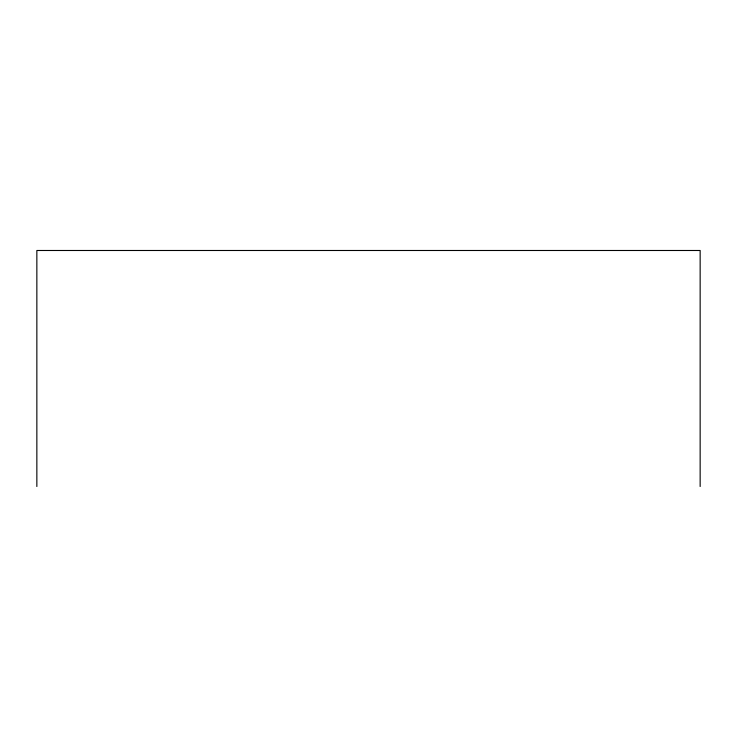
<?xml version="1.0" encoding="UTF-8"?>
<svg xmlns="http://www.w3.org/2000/svg" width="737" height="737" viewBox="0 0 737 737"><rect width="100%" height="100%" fill="white"/><g stroke="black" fill="none" stroke-linecap="round" stroke-linejoin="round"><path stroke-width="1.11" d="M700.15 486.512L700.15 250.488L36.85 250.488L36.85 486.512"/></g></svg>
